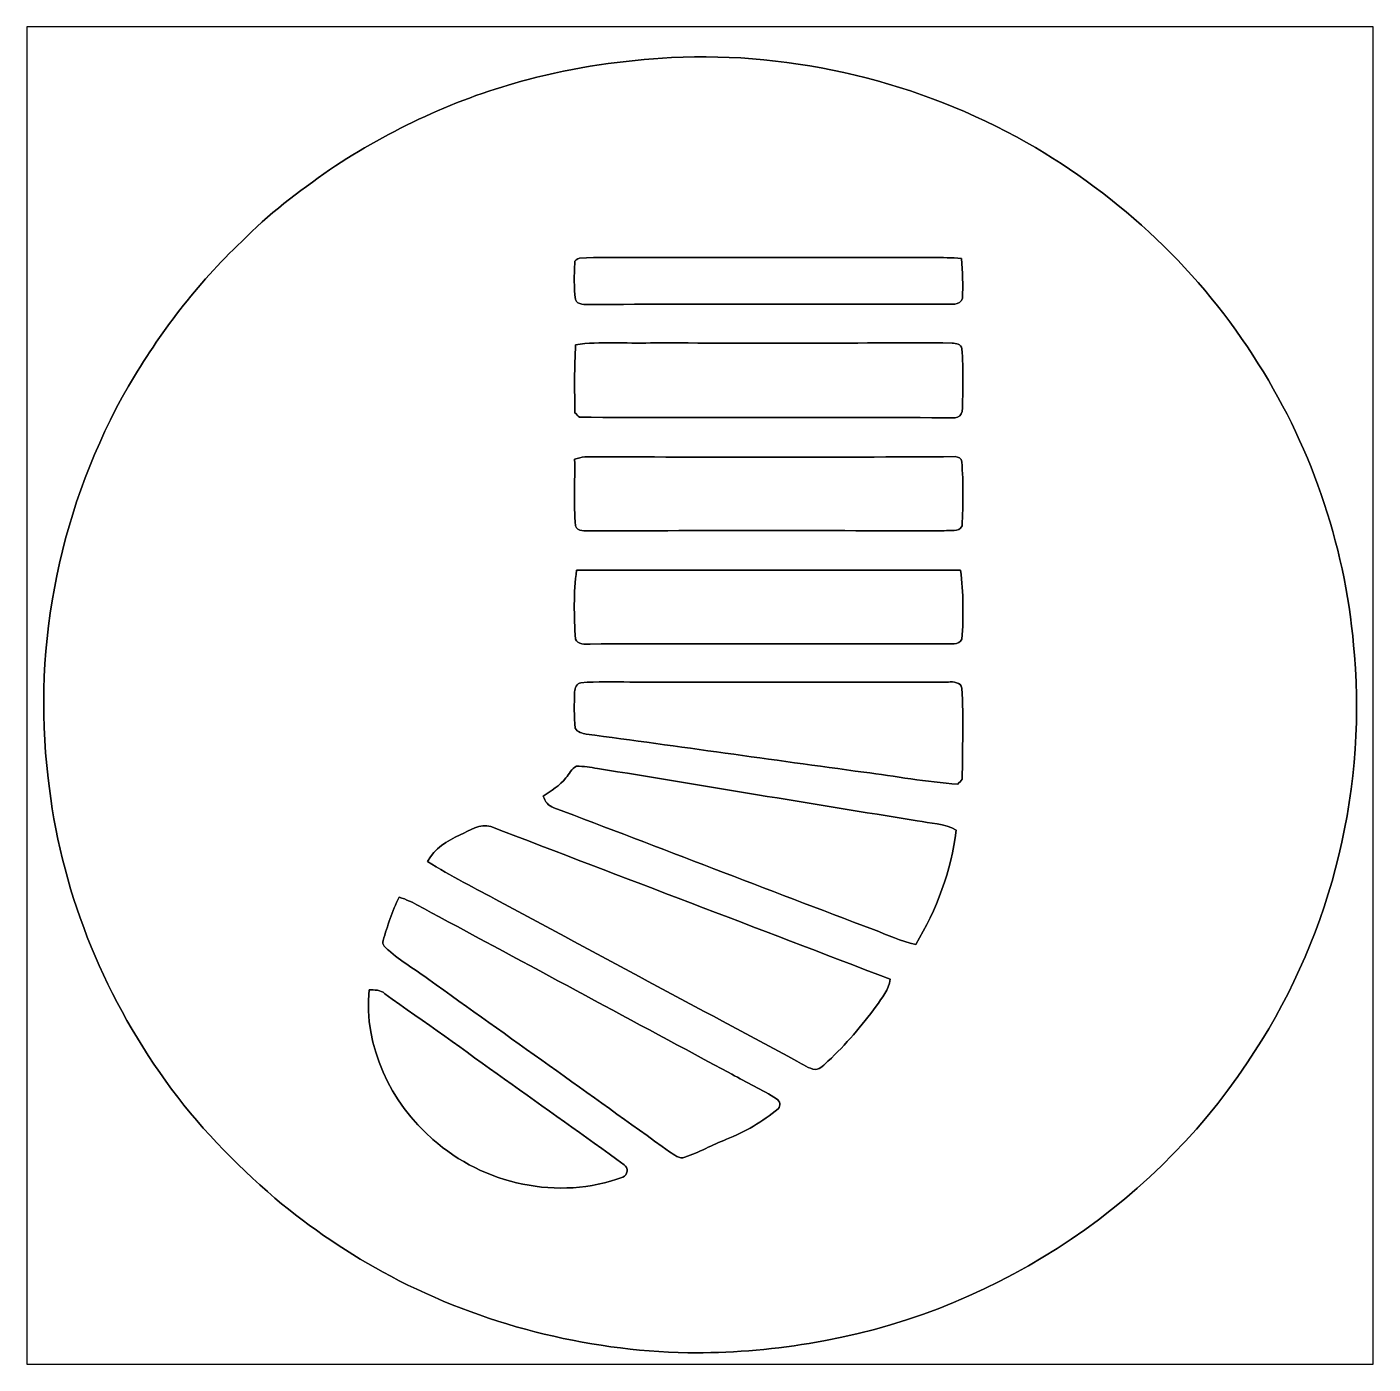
# Model space of a CAD drawing. Header units: centimetres. Extents: x -16.8 to 16.8, y -16.7 to 16.7.
import ezdxf

# ---------------------------------------------------------------- set-up
doc = ezdxf.new("R2010")
doc.units = ezdxf.units.CM
doc.header["$MEASUREMENT"] = 0
doc.layers.add('Layer 1', color=7, linetype='Continuous')

msp = doc.modelspace()

# ---------------------------------------------------------------- linework, layer by layer
at = {"layer": 'Layer 1', "color": 7}
for points, knots in [([(-16.77458, 16.66875), (-16.77458, 16.66875), (16.77458, 16.66875), (16.77458, 16.66875), (16.77458, 16.66875), (16.77458, 16.66875), (16.77458, -16.66875), (16.77458, -16.66875), (16.77458, -16.66875), (16.77458, -16.66875), (-16.77458, -16.66875), (-16.77458, -16.66875), (-16.77458, -16.66875), (-16.77458, -16.66875), (-16.77458, 16.66875), (-16.77458, 16.66875), (-16.77458, 16.66875), (-16.77458, 16.66875), (-16.77458, 16.66875), (-16.77458, 16.66875)], [0, 0, 0, 0, 0.16666667, 0.16666667, 0.16666667, 0.16666667, 0.33333333, 0.33333333, 0.33333333, 0.33333333, 0.5, 0.5, 0.5, 0.5, 0.66666667, 0.66666667, 0.66666667, 0.66666667, 1, 1, 1, 1]), ([(-0.71155, 15.90463), (-1.91523, 15.83478), (-3.11891, 15.67427), (-4.28378, 15.35606), (-4.28378, 15.35606), (-6.04732, 14.90204), (-7.71419, 14.11323), (-9.22973, 13.10922), (-9.22973, 13.10922), (-9.99702, 12.55959), (-10.76643, 11.99974), (-11.42189, 11.31605), (-11.42189, 11.31605), (-12.53737, 10.2676), (-13.46835, 9.03429), (-14.24199, 7.71596), (-14.24199, 7.71596), (-15.92862, 4.78155), (-16.6557, 1.30069), (-16.24365, -2.06234), (-16.24365, -2.06234), (-15.95473, -4.77979), (-14.91015, -7.3981), (-13.31524, -9.61143), (-13.31524, -9.61143), (-12.5416, -10.70081), (-11.59828, -11.65719), (-10.59568, -12.53525), (-10.59568, -12.53525), (-9.69963, -13.27609), (-8.73831, -13.93966), (-7.70784, -14.48012), (-7.70784, -14.48012), (-5.43066, -15.6785), (-2.87196, -16.33361), (-0.30021, -16.38829), (-0.30021, -16.38829), (0.71014, -16.39711), (1.7205, -16.31456), (2.71745, -16.15369), (2.71745, -16.15369), (7.11412, -15.45872), (11.17318, -12.86475), (13.63662, -9.15564), (13.63662, -9.15564), (15.64393, -6.20289), (16.61442, -2.55658), (16.30821, 1.00401), (16.30821, 1.00401), (16.12512, 3.57434), (15.28974, 6.09247), (13.91461, 8.27052), (13.91461, 8.27052), (12.49186, 10.55441), (10.47538, 12.45517), (8.14035, 13.7855), (8.14035, 13.7855), (5.46488, 15.29891), (2.36114, 16.0528), (-0.71155, 15.90463)], [0, 0, 0, 0, 0.0625, 0.0625, 0.0625, 0.0625, 0.125, 0.125, 0.125, 0.125, 0.1875, 0.1875, 0.1875, 0.1875, 0.25, 0.25, 0.25, 0.25, 0.3125, 0.3125, 0.3125, 0.3125, 0.375, 0.375, 0.375, 0.375, 0.4375, 0.4375, 0.4375, 0.4375, 0.5, 0.5, 0.5, 0.5, 0.5625, 0.5625, 0.5625, 0.5625, 0.625, 0.625, 0.625, 0.625, 0.6875, 0.6875, 0.6875, 0.6875, 0.75, 0.75, 0.75, 0.75, 0.8125, 0.8125, 0.8125, 0.8125, 0.875, 0.875, 0.875, 0.875, 1, 1, 1, 1]), ([(-3.00249, 10.90083), (-2.53788, 10.94034), (-2.07116, 10.9153), (-1.60514, 10.91918), (-1.60514, 10.91918), (0.86431, 10.91812), (3.33375, 10.91741), (5.80319, 10.91988), (5.80319, 10.91988), (6.04026, 10.91636), (6.27944, 10.91671), (6.51651, 10.89554), (6.51651, 10.89554), (6.53944, 10.56393), (6.56343, 10.23056), (6.53874, 9.89859), (6.53874, 9.89859), (6.48547, 9.70351), (6.23252, 9.77053), (6.08647, 9.75254), (6.08647, 9.75254), (3.14607, 9.7536), (0.20532, 9.75854), (-2.73509, 9.75007), (-2.73509, 9.75007), (-2.85891, 9.7476), (-3.048, 9.72891), (-3.10691, 9.8739), (-3.10691, 9.8739), (-3.13796, 10.17411), (-3.13831, 10.4775), (-3.12244, 10.77877), (-3.12244, 10.77877), (-3.13055, 10.84933), (-3.06388, 10.89096), (-3.00249, 10.90083)], [0, 0, 0, 0, 0.1, 0.1, 0.1, 0.1, 0.2, 0.2, 0.2, 0.2, 0.3, 0.3, 0.3, 0.3, 0.4, 0.4, 0.4, 0.4, 0.5, 0.5, 0.5, 0.5, 0.6, 0.6, 0.6, 0.6, 0.7, 0.7, 0.7, 0.7, 0.8, 0.8, 0.8, 0.8, 1, 1, 1, 1]), ([(-3.09951, 8.74571), (-2.48003, 8.83285), (-1.8542, 8.76864), (-1.23155, 8.79157), (-1.23155, 8.79157), (1.27353, 8.78064), (3.77931, 8.79157), (6.28438, 8.78805), (6.28438, 8.78805), (6.37752, 8.7824), (6.50946, 8.75771), (6.52604, 8.64694), (6.52604, 8.64694), (6.56414, 8.12518), (6.55814, 7.59989), (6.53415, 7.07743), (6.53415, 7.07743), (6.52004, 6.99664), (6.4389, 6.93702), (6.36129, 6.92221), (6.36129, 6.92221), (3.23885, 6.94725), (0.11536, 6.91974), (-3.00708, 6.93702), (-3.00708, 6.93702), (-3.04377, 6.97406), (-3.0801, 7.01075), (-3.11679, 7.04709), (-3.11679, 7.04709), (-3.12667, 7.6133), (-3.13302, 8.18021), (-3.09951, 8.74571)], [0, 0, 0, 0, 0.11111111, 0.11111111, 0.11111111, 0.11111111, 0.22222222, 0.22222222, 0.22222222, 0.22222222, 0.33333333, 0.33333333, 0.33333333, 0.33333333, 0.44444444, 0.44444444, 0.44444444, 0.44444444, 0.55555556, 0.55555556, 0.55555556, 0.55555556, 0.66666667, 0.66666667, 0.66666667, 0.66666667, 0.77777778, 0.77777778, 0.77777778, 0.77777778, 1, 1, 1, 1]), ([(-2.86773, 5.95171), (0.20708, 5.94219), (3.28295, 5.93513), (6.35741, 5.95489), (6.35741, 5.95489), (6.43396, 5.95066), (6.52674, 5.91608), (6.52533, 5.82436), (6.52533, 5.82436), (6.56237, 5.29343), (6.56272, 4.75756), (6.52992, 4.22628), (6.52992, 4.22628), (6.45195, 4.05765), (6.22864, 4.13314), (6.08647, 4.1081), (6.08647, 4.1081), (3.14607, 4.10916), (0.20532, 4.11409), (-2.73509, 4.10563), (-2.73509, 4.10563), (-2.85821, 4.10351), (-3.04835, 4.08376), (-3.10621, 4.2291), (-3.10621, 4.2291), (-3.14678, 4.78155), (-3.11503, 5.33576), (-3.12385, 5.88892), (-3.12385, 5.88892), (-3.03989, 5.91432), (-2.95557, 5.94148), (-2.86773, 5.95171)], [0, 0, 0, 0, 0.11111111, 0.11111111, 0.11111111, 0.11111111, 0.22222222, 0.22222222, 0.22222222, 0.22222222, 0.33333333, 0.33333333, 0.33333333, 0.33333333, 0.44444444, 0.44444444, 0.44444444, 0.44444444, 0.55555556, 0.55555556, 0.55555556, 0.55555556, 0.66666667, 0.66666667, 0.66666667, 0.66666667, 0.77777778, 0.77777778, 0.77777778, 0.77777778, 1, 1, 1, 1]), ([(-3.07516, 3.12667), (0.11501, 3.11891), (3.30553, 3.11997), (6.4957, 3.12596), (6.4957, 3.12596), (6.56661, 2.55588), (6.56661, 1.97697), (6.52956, 1.40406), (6.52956, 1.40406), (6.45195, 1.23543), (6.22829, 1.31092), (6.08647, 1.28588), (6.08647, 1.28588), (3.14607, 1.28693), (0.20532, 1.29187), (-2.73509, 1.28341), (-2.73509, 1.28341), (-2.85715, 1.28235), (-3.04906, 1.26083), (-3.1055, 1.40723), (-3.1055, 1.40723), (-3.13972, 1.97873), (-3.15348, 2.55799), (-3.07516, 3.12667)], [0, 0, 0, 0, 0.14285714, 0.14285714, 0.14285714, 0.14285714, 0.28571429, 0.28571429, 0.28571429, 0.28571429, 0.42857143, 0.42857143, 0.42857143, 0.42857143, 0.57142857, 0.57142857, 0.57142857, 0.57142857, 0.71428571, 0.71428571, 0.71428571, 0.71428571, 1, 1, 1, 1]), ([(-2.96721, 0.3175), (-2.56152, 0.35419), (-2.15336, 0.33443), (-1.74625, 0.33655), (-1.74625, 0.33655), (0.89994, 0.33196), (3.54647, 0.33831), (6.19266, 0.33479), (6.19266, 0.33479), (6.30414, 0.34572), (6.51192, 0.33479), (6.52604, 0.18027), (6.52604, 0.18027), (6.57225, -0.57468), (6.53627, -1.33244), (6.53768, -2.0888), (6.53768, -2.0888), (6.50028, -2.12866), (6.46324, -2.16853), (6.42655, -2.20909), (6.42655, -2.20909), (5.64127, -2.15935), (4.86586, -2.00907), (4.08587, -1.9117), (4.08587, -1.9117), (1.778, -1.6002), (-0.5274, -1.27212), (-2.83528, -0.96167), (-2.83528, -0.96167), (-2.93688, -0.94192), (-3.05576, -0.91652), (-3.10797, -0.81633), (-3.10797, -0.81633), (-3.13761, -0.51506), (-3.13725, -0.21167), (-3.12385, 0.08996), (-3.12385, 0.08996), (-3.11961, 0.18521), (-3.07869, 0.30762), (-2.96721, 0.3175)], [0, 0, 0, 0, 0.09090909, 0.09090909, 0.09090909, 0.09090909, 0.18181818, 0.18181818, 0.18181818, 0.18181818, 0.27272727, 0.27272727, 0.27272727, 0.27272727, 0.36363636, 0.36363636, 0.36363636, 0.36363636, 0.45454545, 0.45454545, 0.45454545, 0.45454545, 0.54545455, 0.54545455, 0.54545455, 0.54545455, 0.63636364, 0.63636364, 0.63636364, 0.63636364, 0.72727273, 0.72727273, 0.72727273, 0.72727273, 0.81818182, 0.81818182, 0.81818182, 0.81818182, 1, 1, 1, 1]), ([(-3.07516, -1.76213), (-2.90124, -1.76142), (-2.72944, -1.79246), (-2.55764, -1.81716), (-2.55764, -1.81716), (0.10019, -2.2539), (2.75731, -2.69416), (5.4162, -3.12349), (5.4162, -3.12349), (5.74146, -3.18876), (6.09671, -3.17994), (6.38669, -3.36127), (6.38669, -3.36127), (6.26427, -4.36809), (5.89421, -5.34106), (5.37633, -6.20924), (5.37633, -6.20924), (5.01086, -6.13022), (4.67289, -5.96512), (4.324, -5.83671), (4.324, -5.83671), (1.66687, -4.82812), (-0.98566, -3.80753), (-3.64173, -2.79682), (-3.64173, -2.79682), (-3.77578, -2.75696), (-3.86292, -2.63984), (-3.90454, -2.51001), (-3.90454, -2.51001), (-3.70946, -2.37137), (-3.4925, -2.25002), (-3.34645, -2.05493), (-3.34645, -2.05493), (-3.25579, -1.96003), (-3.20181, -1.81716), (-3.07516, -1.76213)], [0, 0, 0, 0, 0.1, 0.1, 0.1, 0.1, 0.2, 0.2, 0.2, 0.2, 0.3, 0.3, 0.3, 0.3, 0.4, 0.4, 0.4, 0.4, 0.5, 0.5, 0.5, 0.5, 0.6, 0.6, 0.6, 0.6, 0.7, 0.7, 0.7, 0.7, 0.8, 0.8, 0.8, 0.8, 1, 1, 1, 1]), ([(-5.97888, -3.47592), (-5.73793, -3.36656), (-5.48746, -3.18311), (-5.20876, -3.26884), (-5.20876, -3.26884), (-1.89512, -4.54342), (1.42628, -5.79967), (4.73957, -7.07602), (4.73957, -7.07602), (4.71135, -7.3339), (4.52931, -7.53569), (4.39279, -7.74453), (4.39279, -7.74453), (4.02731, -8.23136), (3.63926, -8.70444), (3.18982, -9.11684), (3.18982, -9.11684), (3.09562, -9.19656), (3.00708, -9.31333), (2.87584, -9.32603), (2.87584, -9.32603), (2.70616, -9.30487), (2.56611, -9.19304), (2.41688, -9.11895), (2.41688, -9.11895), (-0.05327, -7.7911), (-2.52307, -6.46324), (-4.99428, -5.13821), (-4.99428, -5.13821), (-5.5947, -4.80589), (-6.21453, -4.50638), (-6.79203, -4.13456), (-6.79203, -4.13456), (-6.61705, -3.81706), (-6.29955, -3.62197), (-5.97888, -3.47592)], [0, 0, 0, 0, 0.1, 0.1, 0.1, 0.1, 0.2, 0.2, 0.2, 0.2, 0.3, 0.3, 0.3, 0.3, 0.4, 0.4, 0.4, 0.4, 0.5, 0.5, 0.5, 0.5, 0.6, 0.6, 0.6, 0.6, 0.7, 0.7, 0.7, 0.7, 0.8, 0.8, 0.8, 0.8, 1, 1, 1, 1]), ([(-7.4997, -5.02744), (-7.14304, -5.13715), (-6.83436, -5.35234), (-6.50346, -5.5185), (-6.50346, -5.5185), (-4.07, -6.82237), (-1.64183, -8.13647), (0.79199, -9.44033), (0.79199, -9.44033), (1.15888, -9.65376), (1.55011, -9.82486), (1.90818, -10.05417), (1.90818, -10.05417), (1.99214, -10.10708), (2.02283, -10.23197), (1.94451, -10.30464), (1.94451, -10.30464), (1.55998, -10.62496), (1.1243, -10.88496), (0.65687, -11.06487), (0.65687, -11.06487), (0.30656, -11.20034), (-0.02187, -11.38908), (-0.37641, -11.5129), (-0.37641, -11.5129), (-0.51964, -11.5757), (-0.64347, -11.43564), (-0.75953, -11.37779), (-0.75953, -11.37779), (-2.75273, -9.93563), (-4.76179, -8.515), (-6.75993, -7.07954), (-6.75993, -7.07954), (-7.09295, -6.83436), (-7.45173, -6.62305), (-7.7657, -6.35282), (-7.7657, -6.35282), (-7.82955, -6.28967), (-7.93679, -6.21489), (-7.89728, -6.11082), (-7.89728, -6.11082), (-7.79039, -5.74111), (-7.66939, -5.37351), (-7.4997, -5.02744)], [0, 0, 0, 0, 0.08333333, 0.08333333, 0.08333333, 0.08333333, 0.16666667, 0.16666667, 0.16666667, 0.16666667, 0.25, 0.25, 0.25, 0.25, 0.33333333, 0.33333333, 0.33333333, 0.33333333, 0.41666667, 0.41666667, 0.41666667, 0.41666667, 0.5, 0.5, 0.5, 0.5, 0.58333333, 0.58333333, 0.58333333, 0.58333333, 0.66666667, 0.66666667, 0.66666667, 0.66666667, 0.75, 0.75, 0.75, 0.75, 0.83333333, 0.83333333, 0.83333333, 0.83333333, 1, 1, 1, 1]), ([(-8.24689, -7.33566), (-8.11248, -7.34977), (-7.96149, -7.32614), (-7.85707, -7.43514), (-7.85707, -7.43514), (-5.86246, -8.84873), (-3.87526, -10.27289), (-1.88913, -11.69811), (-1.88913, -11.69811), (-1.77447, -11.77114), (-1.8034, -11.95881), (-1.92617, -12.00644), (-1.92617, -12.00644), (-3.51578, -12.60687), (-5.39962, -12.18706), (-6.65727, -11.06734), (-6.65727, -11.06734), (-7.71349, -10.15577), (-8.38271, -8.74289), (-8.24689, -7.33566)], [0, 0, 0, 0, 0.16666667, 0.16666667, 0.16666667, 0.16666667, 0.33333333, 0.33333333, 0.33333333, 0.33333333, 0.5, 0.5, 0.5, 0.5, 0.66666667, 0.66666667, 0.66666667, 0.66666667, 1, 1, 1, 1])]:
    msp.add_open_spline(points, degree=3, knots=knots, dxfattribs=at)
at = {"layer": 'Layer 1', "color": 8}
for points, knots in [([(-0.71155, 15.90463), (2.36114, 16.0528), (5.46488, 15.29891), (8.14035, 13.7855), (8.14035, 13.7855), (10.47538, 12.45517), (12.49186, 10.55441), (13.91461, 8.27052), (13.91461, 8.27052), (15.28974, 6.09247), (16.12512, 3.57434), (16.30821, 1.00401), (16.30821, 1.00401), (16.61442, -2.55658), (15.64393, -6.20289), (13.63662, -9.15564), (13.63662, -9.15564), (11.17318, -12.86475), (7.11412, -15.45872), (2.71745, -16.15369), (2.71745, -16.15369), (1.7205, -16.31456), (0.71014, -16.39711), (-0.30021, -16.38829), (-0.30021, -16.38829), (-2.87196, -16.33361), (-5.43066, -15.6785), (-7.70784, -14.48012), (-7.70784, -14.48012), (-8.73831, -13.93966), (-9.69963, -13.27609), (-10.59568, -12.53525), (-10.59568, -12.53525), (-11.59828, -11.65719), (-12.5416, -10.70081), (-13.31524, -9.61143), (-13.31524, -9.61143), (-14.91015, -7.3981), (-15.95473, -4.77979), (-16.24365, -2.06234), (-16.24365, -2.06234), (-16.6557, 1.30069), (-15.92862, 4.78155), (-14.24199, 7.71596), (-14.24199, 7.71596), (-13.46835, 9.03429), (-12.53737, 10.2676), (-11.42189, 11.31605), (-11.42189, 11.31605), (-10.76643, 11.99974), (-9.99702, 12.55959), (-9.22973, 13.10922), (-9.22973, 13.10922), (-7.71419, 14.11323), (-6.04732, 14.90204), (-4.28378, 15.35606), (-4.28378, 15.35606), (-3.11891, 15.67427), (-1.91523, 15.83478), (-0.71155, 15.90463), (-0.71155, 15.90463), (-0.71155, 15.90463), (-0.71155, 15.90463), (-0.71155, 15.90463)], [0, 0, 0, 0, 0.05882353, 0.05882353, 0.05882353, 0.05882353, 0.11764706, 0.11764706, 0.11764706, 0.11764706, 0.17647059, 0.17647059, 0.17647059, 0.17647059, 0.23529412, 0.23529412, 0.23529412, 0.23529412, 0.29411765, 0.29411765, 0.29411765, 0.29411765, 0.35294118, 0.35294118, 0.35294118, 0.35294118, 0.41176471, 0.41176471, 0.41176471, 0.41176471, 0.47058824, 0.47058824, 0.47058824, 0.47058824, 0.52941176, 0.52941176, 0.52941176, 0.52941176, 0.58823529, 0.58823529, 0.58823529, 0.58823529, 0.64705882, 0.64705882, 0.64705882, 0.64705882, 0.70588235, 0.70588235, 0.70588235, 0.70588235, 0.76470588, 0.76470588, 0.76470588, 0.76470588, 0.82352941, 0.82352941, 0.82352941, 0.82352941, 0.88235294, 0.88235294, 0.88235294, 0.88235294, 1, 1, 1, 1]), ([(-3.00249, 10.90083), (-3.06388, 10.89096), (-3.13055, 10.84933), (-3.12244, 10.77877), (-3.12244, 10.77877), (-3.13831, 10.4775), (-3.13796, 10.17411), (-3.10691, 9.8739), (-3.10691, 9.8739), (-3.048, 9.72891), (-2.85891, 9.7476), (-2.73509, 9.75007), (-2.73509, 9.75007), (0.20532, 9.75854), (3.14607, 9.7536), (6.08647, 9.75254), (6.08647, 9.75254), (6.23252, 9.77053), (6.48547, 9.70351), (6.53874, 9.89859), (6.53874, 9.89859), (6.56343, 10.23056), (6.53944, 10.56393), (6.51651, 10.89554), (6.51651, 10.89554), (6.27944, 10.91671), (6.04026, 10.91636), (5.80319, 10.91988), (5.80319, 10.91988), (3.33375, 10.91741), (0.86431, 10.91812), (-1.60514, 10.91918), (-1.60514, 10.91918), (-2.07116, 10.9153), (-2.53788, 10.94034), (-3.00249, 10.90083), (-3.00249, 10.90083), (-3.00249, 10.90083), (-3.00249, 10.90083), (-3.00249, 10.90083)], [0, 0, 0, 0, 0.09090909, 0.09090909, 0.09090909, 0.09090909, 0.18181818, 0.18181818, 0.18181818, 0.18181818, 0.27272727, 0.27272727, 0.27272727, 0.27272727, 0.36363636, 0.36363636, 0.36363636, 0.36363636, 0.45454545, 0.45454545, 0.45454545, 0.45454545, 0.54545455, 0.54545455, 0.54545455, 0.54545455, 0.63636364, 0.63636364, 0.63636364, 0.63636364, 0.72727273, 0.72727273, 0.72727273, 0.72727273, 0.81818182, 0.81818182, 0.81818182, 0.81818182, 1, 1, 1, 1]), ([(-3.09951, 8.74571), (-3.13302, 8.18021), (-3.12667, 7.6133), (-3.11679, 7.04709), (-3.11679, 7.04709), (-3.0801, 7.01075), (-3.04377, 6.97406), (-3.00708, 6.93702), (-3.00708, 6.93702), (0.11536, 6.91974), (3.23885, 6.94725), (6.36129, 6.92221), (6.36129, 6.92221), (6.4389, 6.93702), (6.52004, 6.99664), (6.53415, 7.07743), (6.53415, 7.07743), (6.55814, 7.59989), (6.56414, 8.12518), (6.52604, 8.64694), (6.52604, 8.64694), (6.50946, 8.75771), (6.37752, 8.7824), (6.28438, 8.78805), (6.28438, 8.78805), (3.77931, 8.79157), (1.27353, 8.78064), (-1.23155, 8.79157), (-1.23155, 8.79157), (-1.8542, 8.76864), (-2.48003, 8.83285), (-3.09951, 8.74571), (-3.09951, 8.74571), (-3.09951, 8.74571), (-3.09951, 8.74571), (-3.09951, 8.74571)], [0, 0, 0, 0, 0.1, 0.1, 0.1, 0.1, 0.2, 0.2, 0.2, 0.2, 0.3, 0.3, 0.3, 0.3, 0.4, 0.4, 0.4, 0.4, 0.5, 0.5, 0.5, 0.5, 0.6, 0.6, 0.6, 0.6, 0.7, 0.7, 0.7, 0.7, 0.8, 0.8, 0.8, 0.8, 1, 1, 1, 1]), ([(-2.86773, 5.95171), (-2.95557, 5.94148), (-3.03989, 5.91432), (-3.12385, 5.88892), (-3.12385, 5.88892), (-3.11503, 5.33576), (-3.14678, 4.78155), (-3.10621, 4.2291), (-3.10621, 4.2291), (-3.04835, 4.08376), (-2.85821, 4.10351), (-2.73509, 4.10563), (-2.73509, 4.10563), (0.20532, 4.11409), (3.14607, 4.10916), (6.08647, 4.1081), (6.08647, 4.1081), (6.22864, 4.13314), (6.45195, 4.05765), (6.52992, 4.22628), (6.52992, 4.22628), (6.56272, 4.75756), (6.56237, 5.29343), (6.52533, 5.82436), (6.52533, 5.82436), (6.52674, 5.91608), (6.43396, 5.95066), (6.35741, 5.95489), (6.35741, 5.95489), (3.28295, 5.93513), (0.20708, 5.94219), (-2.86773, 5.95171), (-2.86773, 5.95171), (-2.86773, 5.95171), (-2.86773, 5.95171), (-2.86773, 5.95171)], [0, 0, 0, 0, 0.1, 0.1, 0.1, 0.1, 0.2, 0.2, 0.2, 0.2, 0.3, 0.3, 0.3, 0.3, 0.4, 0.4, 0.4, 0.4, 0.5, 0.5, 0.5, 0.5, 0.6, 0.6, 0.6, 0.6, 0.7, 0.7, 0.7, 0.7, 0.8, 0.8, 0.8, 0.8, 1, 1, 1, 1]), ([(-3.07516, 3.12667), (-3.15348, 2.55799), (-3.13972, 1.97873), (-3.1055, 1.40723), (-3.1055, 1.40723), (-3.04906, 1.26083), (-2.85715, 1.28235), (-2.73509, 1.28341), (-2.73509, 1.28341), (0.20532, 1.29187), (3.14607, 1.28693), (6.08647, 1.28588), (6.08647, 1.28588), (6.22829, 1.31092), (6.45195, 1.23543), (6.52956, 1.40406), (6.52956, 1.40406), (6.56661, 1.97697), (6.56661, 2.55588), (6.4957, 3.12596), (6.4957, 3.12596), (3.30553, 3.11997), (0.11501, 3.11891), (-3.07516, 3.12667), (-3.07516, 3.12667), (-3.07516, 3.12667), (-3.07516, 3.12667), (-3.07516, 3.12667)], [0, 0, 0, 0, 0.125, 0.125, 0.125, 0.125, 0.25, 0.25, 0.25, 0.25, 0.375, 0.375, 0.375, 0.375, 0.5, 0.5, 0.5, 0.5, 0.625, 0.625, 0.625, 0.625, 0.75, 0.75, 0.75, 0.75, 1, 1, 1, 1]), ([(-2.96721, 0.3175), (-3.07869, 0.30762), (-3.11961, 0.18521), (-3.12385, 0.08996), (-3.12385, 0.08996), (-3.13725, -0.21167), (-3.13761, -0.51506), (-3.10797, -0.81633), (-3.10797, -0.81633), (-3.05576, -0.91652), (-2.93688, -0.94192), (-2.83528, -0.96167), (-2.83528, -0.96167), (-0.5274, -1.27212), (1.778, -1.6002), (4.08587, -1.9117), (4.08587, -1.9117), (4.86586, -2.00907), (5.64127, -2.15935), (6.42655, -2.20909), (6.42655, -2.20909), (6.46324, -2.16853), (6.50028, -2.12866), (6.53768, -2.0888), (6.53768, -2.0888), (6.53627, -1.33244), (6.57225, -0.57468), (6.52604, 0.18027), (6.52604, 0.18027), (6.51192, 0.33479), (6.30414, 0.34572), (6.19266, 0.33479), (6.19266, 0.33479), (3.54647, 0.33831), (0.89994, 0.33196), (-1.74625, 0.33655), (-1.74625, 0.33655), (-2.15336, 0.33443), (-2.56152, 0.35419), (-2.96721, 0.3175), (-2.96721, 0.3175), (-2.96721, 0.3175), (-2.96721, 0.3175), (-2.96721, 0.3175)], [0, 0, 0, 0, 0.08333333, 0.08333333, 0.08333333, 0.08333333, 0.16666667, 0.16666667, 0.16666667, 0.16666667, 0.25, 0.25, 0.25, 0.25, 0.33333333, 0.33333333, 0.33333333, 0.33333333, 0.41666667, 0.41666667, 0.41666667, 0.41666667, 0.5, 0.5, 0.5, 0.5, 0.58333333, 0.58333333, 0.58333333, 0.58333333, 0.66666667, 0.66666667, 0.66666667, 0.66666667, 0.75, 0.75, 0.75, 0.75, 0.83333333, 0.83333333, 0.83333333, 0.83333333, 1, 1, 1, 1]), ([(-3.07516, -1.76213), (-3.20181, -1.81716), (-3.25579, -1.96003), (-3.34645, -2.05493), (-3.34645, -2.05493), (-3.4925, -2.25002), (-3.70946, -2.37137), (-3.90454, -2.51001), (-3.90454, -2.51001), (-3.86292, -2.63984), (-3.77578, -2.75696), (-3.64173, -2.79682), (-3.64173, -2.79682), (-0.98566, -3.80753), (1.66687, -4.82812), (4.324, -5.83671), (4.324, -5.83671), (4.67289, -5.96512), (5.01086, -6.13022), (5.37633, -6.20924), (5.37633, -6.20924), (5.89421, -5.34106), (6.26427, -4.36809), (6.38669, -3.36127), (6.38669, -3.36127), (6.09671, -3.17994), (5.74146, -3.18876), (5.4162, -3.12349), (5.4162, -3.12349), (2.75731, -2.69416), (0.10019, -2.2539), (-2.55764, -1.81716), (-2.55764, -1.81716), (-2.72944, -1.79246), (-2.90124, -1.76142), (-3.07516, -1.76213), (-3.07516, -1.76213), (-3.07516, -1.76213), (-3.07516, -1.76213), (-3.07516, -1.76213)], [0, 0, 0, 0, 0.09090909, 0.09090909, 0.09090909, 0.09090909, 0.18181818, 0.18181818, 0.18181818, 0.18181818, 0.27272727, 0.27272727, 0.27272727, 0.27272727, 0.36363636, 0.36363636, 0.36363636, 0.36363636, 0.45454545, 0.45454545, 0.45454545, 0.45454545, 0.54545455, 0.54545455, 0.54545455, 0.54545455, 0.63636364, 0.63636364, 0.63636364, 0.63636364, 0.72727273, 0.72727273, 0.72727273, 0.72727273, 0.81818182, 0.81818182, 0.81818182, 0.81818182, 1, 1, 1, 1]), ([(-5.97888, -3.47592), (-6.29955, -3.62197), (-6.61705, -3.81706), (-6.79203, -4.13456), (-6.79203, -4.13456), (-6.21453, -4.50638), (-5.5947, -4.80589), (-4.99428, -5.13821), (-4.99428, -5.13821), (-2.52307, -6.46324), (-0.05327, -7.7911), (2.41688, -9.11895), (2.41688, -9.11895), (2.56611, -9.19304), (2.70616, -9.30487), (2.87584, -9.32603), (2.87584, -9.32603), (3.00708, -9.31333), (3.09562, -9.19656), (3.18982, -9.11684), (3.18982, -9.11684), (3.63926, -8.70444), (4.02731, -8.23136), (4.39279, -7.74453), (4.39279, -7.74453), (4.52931, -7.53569), (4.71135, -7.3339), (4.73957, -7.07602), (4.73957, -7.07602), (1.42628, -5.79967), (-1.89512, -4.54342), (-5.20876, -3.26884), (-5.20876, -3.26884), (-5.48746, -3.18311), (-5.73793, -3.36656), (-5.97888, -3.47592), (-5.97888, -3.47592), (-5.97888, -3.47592), (-5.97888, -3.47592), (-5.97888, -3.47592)], [0, 0, 0, 0, 0.09090909, 0.09090909, 0.09090909, 0.09090909, 0.18181818, 0.18181818, 0.18181818, 0.18181818, 0.27272727, 0.27272727, 0.27272727, 0.27272727, 0.36363636, 0.36363636, 0.36363636, 0.36363636, 0.45454545, 0.45454545, 0.45454545, 0.45454545, 0.54545455, 0.54545455, 0.54545455, 0.54545455, 0.63636364, 0.63636364, 0.63636364, 0.63636364, 0.72727273, 0.72727273, 0.72727273, 0.72727273, 0.81818182, 0.81818182, 0.81818182, 0.81818182, 1, 1, 1, 1]), ([(-7.4997, -5.02744), (-7.66939, -5.37351), (-7.79039, -5.74111), (-7.89728, -6.11082), (-7.89728, -6.11082), (-7.93679, -6.21489), (-7.82955, -6.28967), (-7.7657, -6.35282), (-7.7657, -6.35282), (-7.45173, -6.62305), (-7.09295, -6.83436), (-6.75993, -7.07954), (-6.75993, -7.07954), (-4.76179, -8.515), (-2.75273, -9.93563), (-0.75953, -11.37779), (-0.75953, -11.37779), (-0.64347, -11.43564), (-0.51964, -11.5757), (-0.37641, -11.5129), (-0.37641, -11.5129), (-0.02187, -11.38908), (0.30656, -11.20034), (0.65687, -11.06487), (0.65687, -11.06487), (1.1243, -10.88496), (1.55998, -10.62496), (1.94451, -10.30464), (1.94451, -10.30464), (2.02283, -10.23197), (1.99214, -10.10708), (1.90818, -10.05417), (1.90818, -10.05417), (1.55011, -9.82486), (1.15888, -9.65376), (0.79199, -9.44033), (0.79199, -9.44033), (-1.64183, -8.13647), (-4.07, -6.82237), (-6.50346, -5.5185), (-6.50346, -5.5185), (-6.83436, -5.35234), (-7.14304, -5.13715), (-7.4997, -5.02744), (-7.4997, -5.02744), (-7.4997, -5.02744), (-7.4997, -5.02744), (-7.4997, -5.02744)], [0, 0, 0, 0, 0.07692308, 0.07692308, 0.07692308, 0.07692308, 0.15384615, 0.15384615, 0.15384615, 0.15384615, 0.23076923, 0.23076923, 0.23076923, 0.23076923, 0.30769231, 0.30769231, 0.30769231, 0.30769231, 0.38461538, 0.38461538, 0.38461538, 0.38461538, 0.46153846, 0.46153846, 0.46153846, 0.46153846, 0.53846154, 0.53846154, 0.53846154, 0.53846154, 0.61538462, 0.61538462, 0.61538462, 0.61538462, 0.69230769, 0.69230769, 0.69230769, 0.69230769, 0.76923077, 0.76923077, 0.76923077, 0.76923077, 0.84615385, 0.84615385, 0.84615385, 0.84615385, 1, 1, 1, 1]), ([(-8.24689, -7.33566), (-8.38271, -8.74289), (-7.71349, -10.15577), (-6.65727, -11.06734), (-6.65727, -11.06734), (-5.39962, -12.18706), (-3.51578, -12.60687), (-1.92617, -12.00644), (-1.92617, -12.00644), (-1.8034, -11.95881), (-1.77447, -11.77114), (-1.88913, -11.69811), (-1.88913, -11.69811), (-3.87526, -10.27289), (-5.86246, -8.84873), (-7.85707, -7.43514), (-7.85707, -7.43514), (-7.96149, -7.32614), (-8.11248, -7.34977), (-8.24689, -7.33566)], [0, 0, 0, 0, 0.16666667, 0.16666667, 0.16666667, 0.16666667, 0.33333333, 0.33333333, 0.33333333, 0.33333333, 0.5, 0.5, 0.5, 0.5, 0.66666667, 0.66666667, 0.66666667, 0.66666667, 1, 1, 1, 1])]:
    msp.add_open_spline(points, degree=3, knots=knots, dxfattribs=at)

doc.saveas('drawing.dxf')
